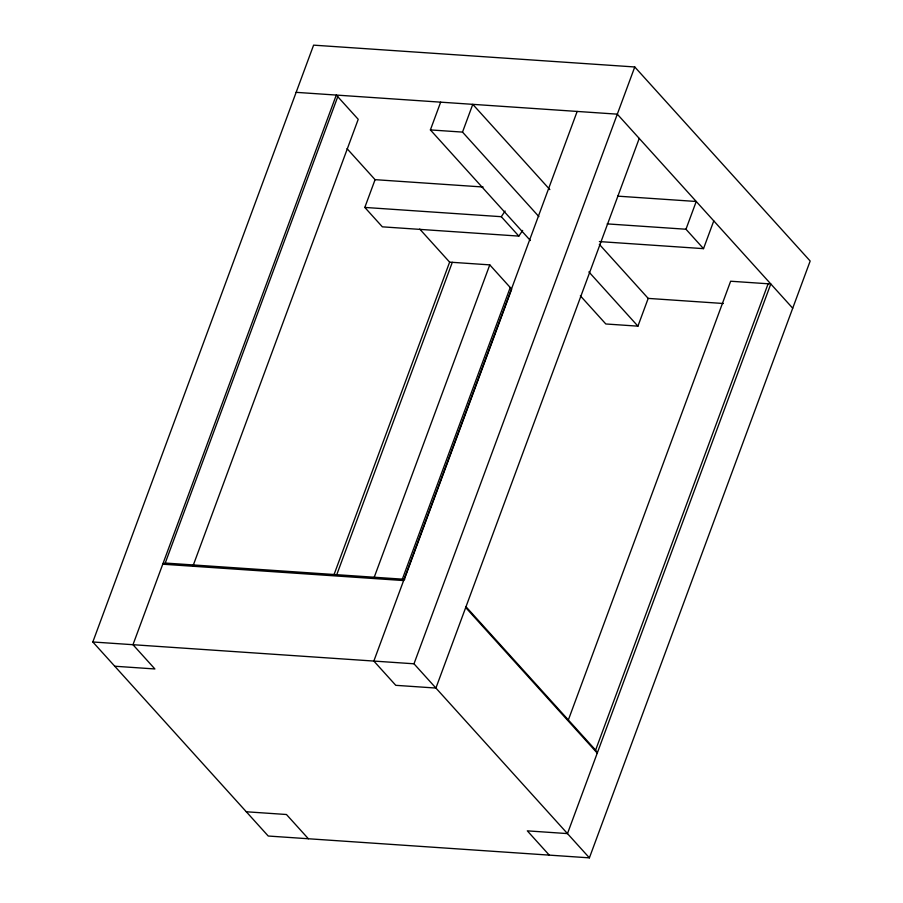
<?xml version="1.0" encoding="UTF-8"?>
<svg xmlns="http://www.w3.org/2000/svg" width="903" height="903" viewBox="0 0 903 903"><rect width="100%" height="100%" fill="white"/><g stroke="black" fill="none" stroke-linecap="round" stroke-linejoin="round"><path stroke-width="1.35" d="M92.828 641.977L313.601 45.15L634.764 66.969L810.172 261.023L589.399 857.85L268.236 836.031L92.828 641.977L413.992 663.795L589.399 857.85M403.618 580.561L162.754 564.206L165.238 563.043L337.756 96.689M193.039 565.865L358.22 119.32L336.288 95.063L132.978 644.708L154.898 668.965L114.749 666.233M522.656 230.434L518.841 236.101L382.353 226.834L364.812 207.43L375.084 179.663L347.045 148.645M530.366 240.514L430.392 129.919L440.664 102.163M538.899 216.607L462.517 132.098L472.777 104.342L549.837 189.585M333.771 575.335L449.626 262.141L419.726 229.057M336.977 574.105L452.301 262.322M373.955 577.976L489.776 264.872L449.626 262.141M402.23 579.478L510.24 287.504M577.164 111.43L373.842 661.064L395.774 685.321L435.912 688.052L639.234 138.419M404.16 579.85L511.696 289.129L489.776 264.872M413.992 663.795L634.764 66.969M580.347 295.8L605.811 323.974L637.924 326.152L648.196 298.396L599.332 244.341M713.776 220.885L703.516 248.652L685.975 229.238L696.236 201.482L617.663 196.143M568.393 719.849L730.64 281.228L770.79 283.96L567.479 833.593L527.329 830.862L549.25 855.118M465.7 607.55L597.255 753.091L595.608 750.133L768.114 283.779M364.812 207.43L501.3 216.697L505.116 211.031M296.139 92.343L617.302 114.162L792.721 308.216M430.392 129.919L462.517 132.098M375.084 179.663L483.116 187.011M607.166 223.888L685.975 229.238M599.389 241.575L703.516 248.652M648.196 298.396L723.348 303.498M165.238 563.043L404.713 579.308M246.316 811.774L286.454 814.506L308.386 838.763M588.88 271.905L637.924 326.152M501.3 216.697L518.841 236.101M465.925 606.669L595.608 750.133"/></g></svg>
